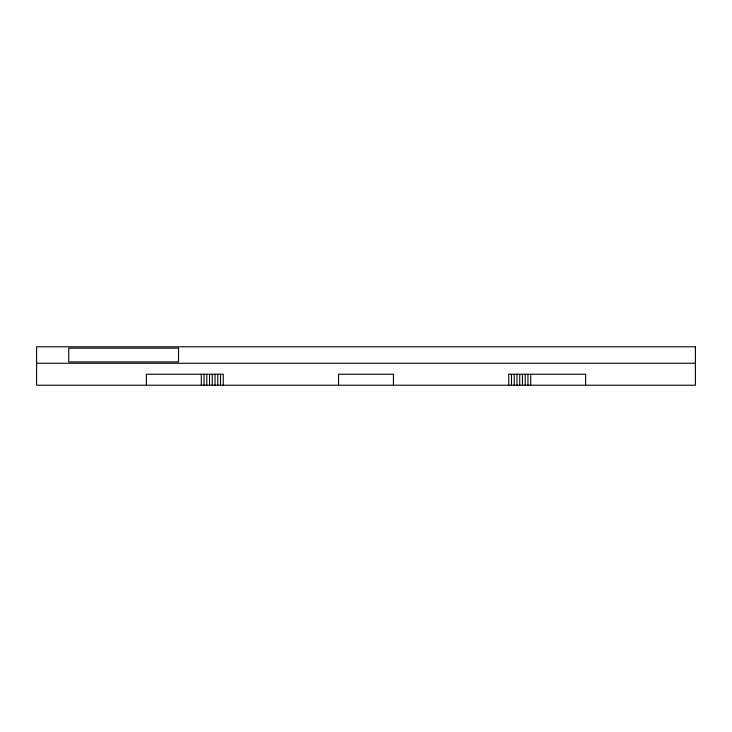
<?xml version="1.0" encoding="UTF-8"?>
<svg xmlns="http://www.w3.org/2000/svg" width="732" height="732" viewBox="0 0 732 732"><rect width="100%" height="100%" fill="white"/><g stroke="black" fill="none" stroke-linecap="round" stroke-linejoin="round"><path stroke-width="1.1" d="M36.6 363.255L695.4 363.255M585.6 385.215L585.6 374.235L508.74 374.235L508.74 385.215M530.7 374.235L530.7 385.215M527.955 374.235L527.955 385.215M525.21 374.235L525.21 385.215M522.465 374.235L522.465 385.215M519.72 374.235L519.72 385.215M516.975 374.235L516.975 385.215M514.23 374.235L514.23 385.215M511.485 374.235L511.485 385.215M393.45 385.215L393.45 374.235L338.55 374.235L338.55 385.215M223.26 385.215L223.26 374.235L146.4 374.235L146.4 385.215M220.515 374.235L220.515 385.215M217.77 374.235L217.77 385.215M215.025 374.235L215.025 385.215M212.28 374.235L212.28 385.215M209.535 374.235L209.535 385.215M206.79 374.235L206.79 385.215M204.045 374.235L204.045 385.215M201.3 374.235L201.3 385.215M695.4 346.785L36.6 346.785L36.6 385.215L695.4 385.215L695.4 346.785M178.526 348.185L68.726 348.185L68.726 361.91L178.526 361.91L178.526 348.185"/></g></svg>
